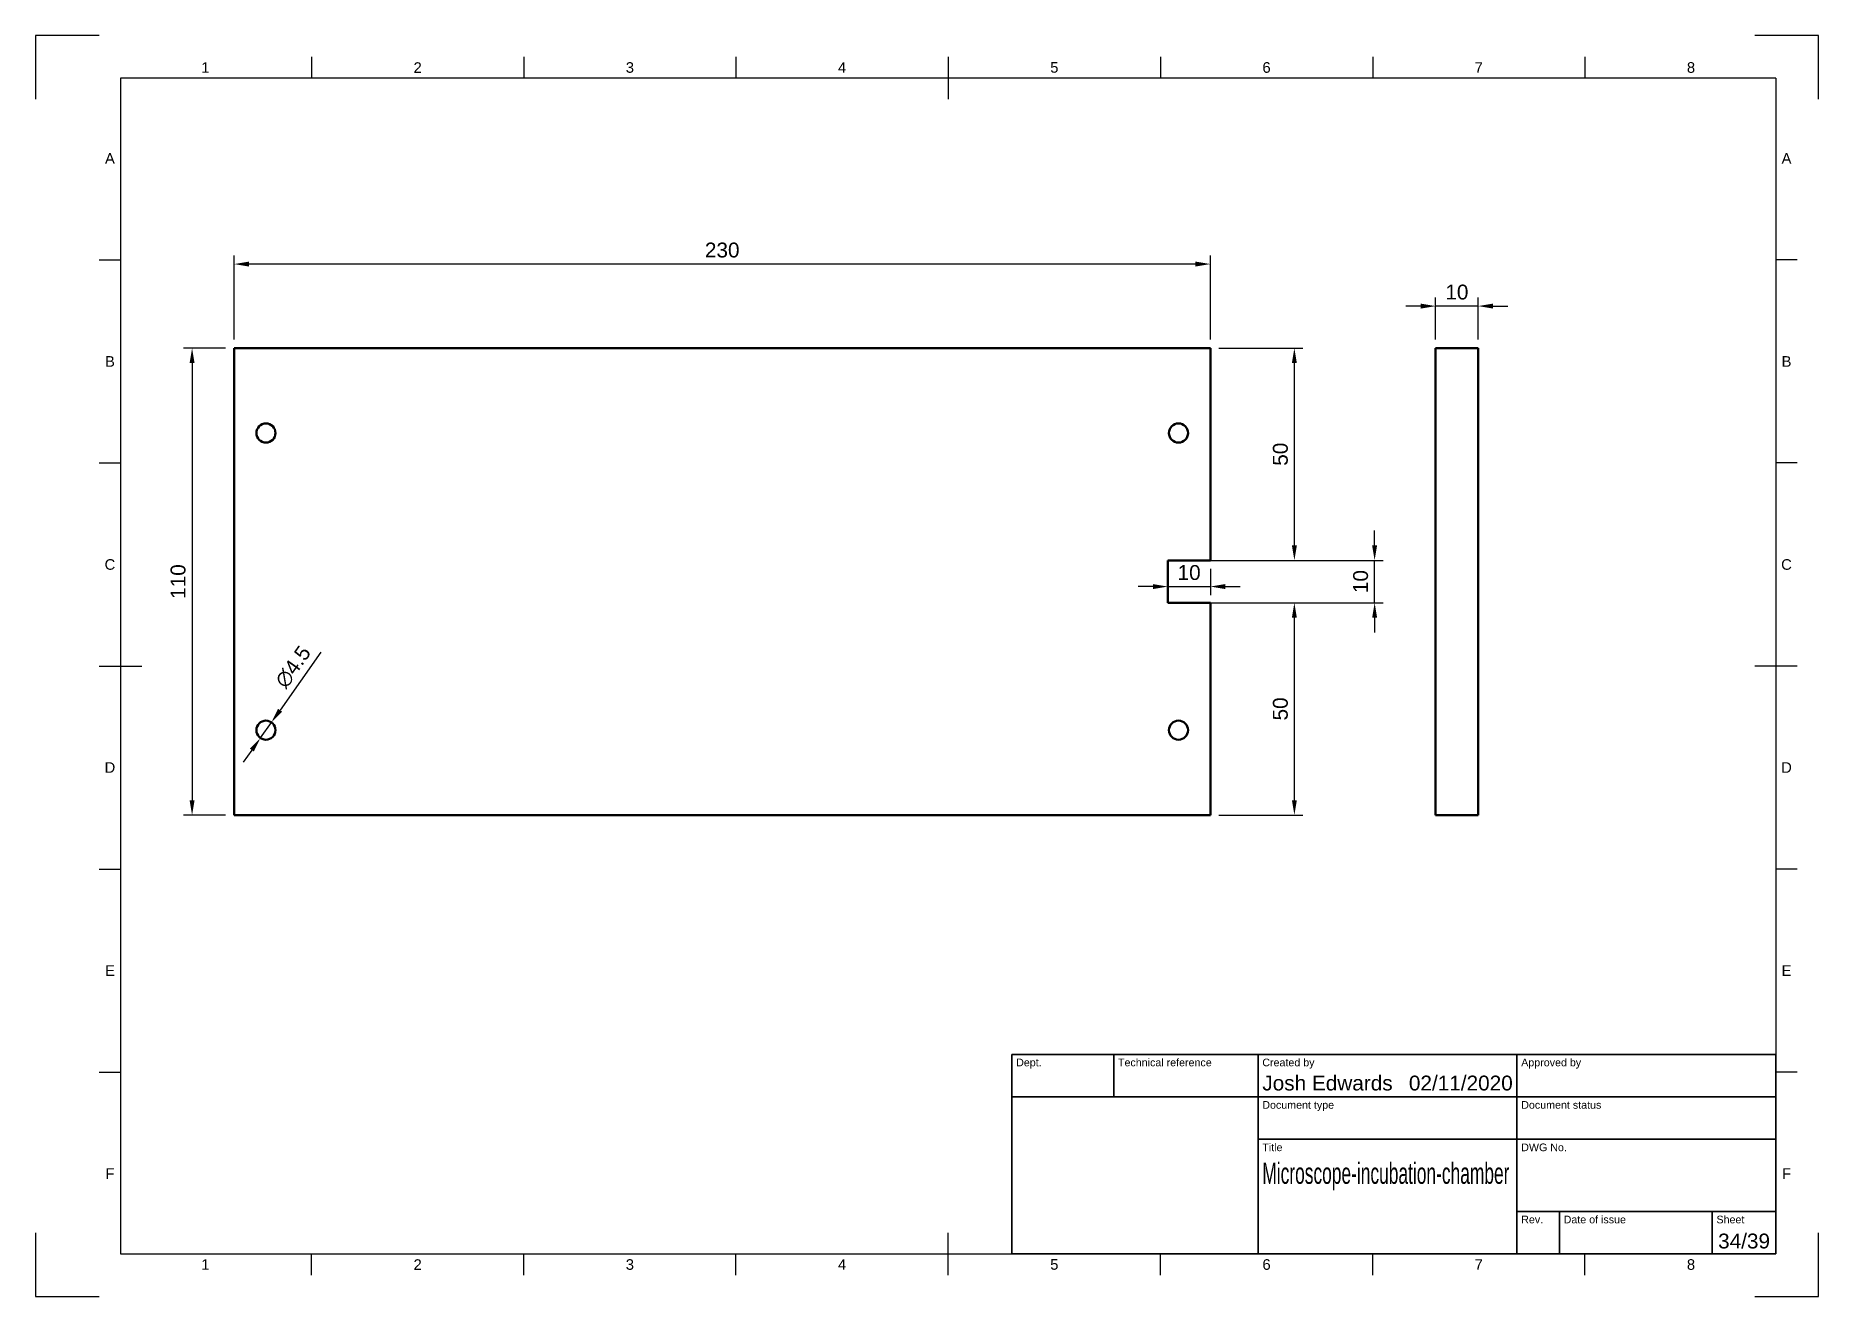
# Model space of a CAD drawing. Header units: millimetres. Extents: x 0 to 420, y 0 to 297.
import ezdxf
from ezdxf.enums import TextEntityAlignment as Align

# ---------------------------------------------------------------- set-up
doc = ezdxf.new("R2010")
doc.units = ezdxf.units.MM
doc.header["$LTSCALE"] = 0.75
for name, color, linetype, lineweight in [('Border', 7, 'Continuous', 25), ('Dimensions', 7, 'Continuous', 25), ('TitleBlock', 7, 'Continuous', 35), ('Visible', 7, 'Continuous', 50)]:
    doc.layers.add(name, color=color, linetype=linetype, lineweight=lineweight)
doc.styles.add('FusionTitle', font='')
doc.styles.get("Standard").update_dxf_attribs({"font": 'arial.ttf'})
doc.styles.get('FusionTitle').set_extended_font_data('Arial Unicode MS')
doc.dimstyles.new('ISO-25', dxfattribs={"dimtxt": 3.5, "dimasz": 3.5, "dimexe": 2, "dimexo": 2, "dimgap": 1.5, "dimtad": 1, "dimzin": 12, "dimdsep": 46, "dimtxsty": 'Standard', "dimcen": 0, "dimclrd": 256, "dimclre": 256, "dimclrt": 256, "dimazin": 3, "dimtp": 0.1, "dimtm": 0.1, "dimtfac": 0.714, "dimtmove": 0, "dimatfit": 3, "dimfxl": 1, "dimtzin": 12, "dimarcsym": 0})

# ---------------------------------------------------------------- blocks, each defined once
blk = doc.blocks.new('ISO_A3_SHEET')
at = {"layer": 'Border'}
for p, q in [((15, 297), (0, 297)), ((0, 297), (0, 282)), ((420, 297), (405, 297)), ((420, 282), (420, 297)), ((65, 292), (65, 287)), ((115, 292), (115, 287)), ((165, 292), (165, 287)), ((215, 292), (215, 282)), ((265, 292), (265, 287)), ((315, 292), (315, 287)), ((365, 292), (365, 287)), ((410, 287), (20, 287)), ((20, 287), (20, 10)), ((410, 287), (410, 10)), ((15, 244.16666), (20, 244.16666)), ((415, 244.16666), (410, 244.16666)), ((15, 196.33333), (20, 196.33333)), ((415, 196.33333), (410, 196.33333)), ((15, 148.5), (25, 148.5)), ((415, 148.5), (405, 148.5)), ((15, 100.66667), (20, 100.66667)), ((415, 100.66667), (410, 100.66667)), ((15, 52.83334), (20, 52.83334)), ((415, 52.83334), (410, 52.83334)), ((0, 15), (0, 0)), ((215, 5), (215, 15)), ((420, 0), (420, 15)), ((20, 10), (410, 10)), ((65, 5), (65, 10)), ((115, 5), (115, 10)), ((165, 5), (165, 10)), ((265, 5), (265, 10)), ((315, 5), (315, 10)), ((365, 5), (365, 10)), ((0, 0), (15, 0)), ((405, 0), (420, 0))]:
    blk.add_line(p, q, dxfattribs=at)
at = {"layer": 'Border', "style": 'FusionTitle'}
for s, p in [('1', (40, 289.5)), ('2', (90, 289.5)), ('3', (140, 289.5)), ('4', (190, 289.5)), ('5', (240, 289.5)), ('6', (290, 289.5)), ('7', (340, 289.5)), ('8', (390, 289.5)), ('A', (17.5, 268.08333)), ('A', (412.5, 268.08333)), ('B', (17.5, 220.25)), ('B', (412.5, 220.25)), ('C', (17.5, 172.41667)), ('C', (412.5, 172.41667)), ('D', (17.5, 124.58334)), ('D', (412.5, 124.58334)), ('E', (17.5, 76.75001)), ('E', (412.5, 76.75001)), ('F', (17.5, 28.91668)), ('F', (412.5, 28.91668)), ('1', (40, 7.5)), ('2', (90, 7.5)), ('3', (140, 7.5)), ('4', (190, 7.5)), ('5', (240, 7.5)), ('6', (290, 7.5)), ('7', (340, 7.5)), ('8', (390, 7.5))]:
    blk.add_text(s, height=2.5, dxfattribs=at).set_placement(p, align=Align.MIDDLE)
blk = doc.blocks.new('ISO_TITLEBLOCK')
at = {"layer": 'TitleBlock'}
for p, q in [((0, 47), (-180, 47)), ((-180, 47), (-180, 0)), ((-156, 37), (-156, 47)), ((-122, 0), (-122, 47)), ((-61, 0), (-61, 47)), ((0, 0), (0, 47)), ((-180, 37), (0, 37)), ((-122, 27), (0, 27)), ((-61, 10), (0, 10)), ((-51, 0), (-51, 10)), ((-15, 0), (-15, 10)), ((-180, 0), (0, 0))]:
    blk.add_line(p, q, dxfattribs=at)
at = {"layer": 'TitleBlock', "style": 'FusionTitle'}
for s, p in [('Dept.', (-179, 46)), ('Technical reference', (-155, 46)), ('Created by', (-121, 46)), ('Approved by', (-60, 46)), ('Document type', (-121, 36)), ('Document status', (-60, 36)), ('Title', (-121, 26)), ('DWG No.', (-60, 26)), ('Rev.', (-60, 9)), ('Date of issue', (-50, 9)), ('Sheet', (-14, 9))]:
    blk.add_text(s, height=1.8, dxfattribs=at).set_placement(p, align=Align.TOP_LEFT)
for tag, p, height in [('DEPT', (-179, 38.5), 3.5), ('TECHNICAL_REFERENCE', (-155, 38.5), 3.5), ('CREATED_BY', (-121, 38.5), 3.5), ('APPROVED_BY', (-60, 38.5), 3.5), ('DOCUMENT_TYPE', (-121, 28.5), 3.5), ('DOCUMENT_STATUS', (-60, 28.5), 3.5), ('TITLE_1', (-121, 16.5), 5), ('TITLE_2', (-121, 9), 5), ('TITLE_3', (-121, 1.5), 5), ('DATE_OF_ISSUE', (-50, 1.5), 3.5)]:
    blk.add_attdef(tag, p, '', height=height, dxfattribs=at)
for tag, p in [('CREATED_DATE', (-62, 38.5)), ('APPROVED_DATE', (-1, 38.5))]:
    blk.add_attdef(tag, text='', height=3.5, dxfattribs=at).set_placement(p, align=Align.RIGHT)
for tag, height, p in [('DRAWING_NUMBER', 5, (-30.5, 16.6)), ('REV', 3.5, (-56, 3.1)), ('SHEET', 3.5, (-7.5, 3.1))]:
    blk.add_attdef(tag, text='', height=height, dxfattribs=at).set_placement(p, align=Align.MIDDLE)
blk = doc.blocks.new('*D13')
at = {"layer": 'Defpoints', "color": 0, "transparency": 16777216}
for p in [(46.753186, 243.188228), (46.753186, 223.389238), (276.753186, 223.389238)]:
    blk.add_point(p, dxfattribs=at)
at = {"layer": 'Dimensions', "lineweight": -2, "transparency": 16777216}
for p, q in [((46.753186, 225.389238), (46.753186, 245.188228)), ((276.753186, 225.389238), (276.753186, 245.188228)), ((273.253186, 243.188228), (50.253186, 243.188228))]:
    blk.add_line(p, q, dxfattribs=at)
at = {"layer": 'Dimensions', "transparency": 16777216}
for points in [[(50.253186, 243.771561), (50.253186, 242.604894), (46.753186, 243.188228)], [(273.253186, 243.771561), (273.253186, 242.604894), (276.753186, 243.188228)]]:
    blk.add_solid(points, dxfattribs=at)
at = {"layer": 'Dimensions', "transparency": 16777216, "insert": (161.753186, 246.476427), "char_height": 3.5, "attachment_point": 5}
blk.add_mtext('230', dxfattribs=at)
blk = doc.blocks.new('*D14')
at = {"layer": 'Defpoints', "color": 0, "transparency": 16777216}
for p in [(46.753186, 223.389238), (36.853691, 113.389238), (46.753186, 113.389238)]:
    blk.add_point(p, dxfattribs=at)
at = {"layer": 'Dimensions', "lineweight": -2, "transparency": 16777216}
for p, q in [((44.753186, 223.389238), (34.853691, 223.389238)), ((36.853691, 219.889238), (36.853691, 116.889238)), ((44.753186, 113.389238), (34.853691, 113.389238))]:
    blk.add_line(p, q, dxfattribs=at)
at = {"layer": 'Dimensions', "transparency": 16777216}
for points in [[(36.270358, 219.889238), (37.437025, 219.889238), (36.853691, 223.389238)], [(36.270358, 116.889238), (37.437025, 116.889238), (36.853691, 113.389238)]]:
    blk.add_solid(points, dxfattribs=at)
at = {"layer": 'Dimensions', "transparency": 16777216, "insert": (33.566686, 168.389238), "char_height": 3.5, "attachment_point": 5, "rotation": 90}
blk.add_mtext('110', dxfattribs=at)
blk = doc.blocks.new('*D15')
at = {"layer": 'Defpoints', "color": 0, "transparency": 16777216}
for p in [(329.840976, 233.288733), (329.840976, 223.389238), (339.840976, 223.389238)]:
    blk.add_point(p, dxfattribs=at)
at = {"layer": 'Dimensions', "lineweight": -2, "transparency": 16777216}
for p, q in [((329.840976, 225.389238), (329.840976, 235.288733)), ((339.840976, 225.389238), (339.840976, 235.288733)), ((326.340976, 233.288733), (322.840976, 233.288733)), ((339.840976, 233.288733), (329.840976, 233.288733)), ((343.340976, 233.288733), (346.840976, 233.288733))]:
    blk.add_line(p, q, dxfattribs=at)
at = {"layer": 'Dimensions', "transparency": 16777216}
for points in [[(326.340976, 233.872066), (326.340976, 232.705399), (329.840976, 233.288733)], [(343.340976, 233.872066), (343.340976, 232.705399), (339.840976, 233.288733)]]:
    blk.add_solid(points, dxfattribs=at)
at = {"layer": 'Dimensions', "transparency": 16777216, "insert": (334.840976, 236.575738), "char_height": 3.5, "attachment_point": 5}
blk.add_mtext('10', dxfattribs=at)
blk = doc.blocks.new('*D16')
at = {"layer": 'Defpoints', "color": 0, "transparency": 16777216}
for p in [(276.753186, 223.389238), (296.552176, 223.389238), (276.753186, 173.389238)]:
    blk.add_point(p, dxfattribs=at)
at = {"layer": 'Dimensions', "lineweight": -2, "transparency": 16777216}
for p, q in [((278.753186, 223.389238), (298.552176, 223.389238)), ((296.552176, 176.889238), (296.552176, 219.889238)), ((278.753186, 173.389238), (298.552176, 173.389238))]:
    blk.add_line(p, q, dxfattribs=at)
at = {"layer": 'Dimensions', "transparency": 16777216}
for points in [[(295.968843, 219.889238), (297.13551, 219.889238), (296.552176, 223.389238)], [(295.968843, 176.889238), (297.13551, 176.889238), (296.552176, 173.389238)]]:
    blk.add_solid(points, dxfattribs=at)
at = {"layer": 'Dimensions', "transparency": 16777216, "insert": (293.265171, 198.389238), "char_height": 3.5, "attachment_point": 5, "rotation": 90}
blk.add_mtext('50', dxfattribs=at)
blk = doc.blocks.new('*D17')
at = {"layer": 'Defpoints', "color": 0, "transparency": 16777216}
for p in [(266.753186, 173.389238), (315.462093, 173.389238), (266.753186, 163.389238)]:
    blk.add_point(p, dxfattribs=at)
at = {"layer": 'Dimensions', "lineweight": -2, "transparency": 16777216}
for p, q in [((315.462093, 176.889238), (315.462093, 180.389238)), ((268.753186, 173.389238), (317.462093, 173.389238)), ((315.462093, 163.389238), (315.462093, 173.389238)), ((268.753186, 163.389238), (317.462093, 163.389238)), ((315.462093, 159.889238), (315.462093, 156.389238))]:
    blk.add_line(p, q, dxfattribs=at)
at = {"layer": 'Dimensions', "transparency": 16777216}
for points in [[(314.87876, 176.889238), (316.045427, 176.889238), (315.462093, 173.389238)], [(314.87876, 159.889238), (316.045427, 159.889238), (315.462093, 163.389238)]]:
    blk.add_solid(points, dxfattribs=at)
at = {"layer": 'Dimensions', "transparency": 16777216, "insert": (312.175088, 168.389238), "char_height": 3.5, "attachment_point": 5, "rotation": 90}
blk.add_mtext('10', dxfattribs=at)
blk = doc.blocks.new('*D18')
at = {"layer": 'Defpoints', "color": 0, "transparency": 16777216}
for p in [(266.753186, 173.389238), (276.753186, 173.389238), (276.753186, 167.212267)]:
    blk.add_point(p, dxfattribs=at)
at = {"layer": 'Dimensions', "lineweight": -2, "transparency": 16777216}
for p, q in [((266.753186, 171.389238), (266.753186, 165.212267)), ((276.753186, 171.389238), (276.753186, 165.212267)), ((263.253186, 167.212267), (259.753186, 167.212267)), ((266.753186, 167.212267), (276.753186, 167.212267)), ((280.253186, 167.212267), (283.753186, 167.212267))]:
    blk.add_line(p, q, dxfattribs=at)
at = {"layer": 'Dimensions', "transparency": 16777216}
for points in [[(263.253186, 167.795601), (263.253186, 166.628934), (266.753186, 167.212267)], [(280.253186, 167.795601), (280.253186, 166.628934), (276.753186, 167.212267)]]:
    blk.add_solid(points, dxfattribs=at)
at = {"layer": 'Dimensions', "transparency": 16777216, "insert": (271.753186, 170.499273), "char_height": 3.5, "attachment_point": 5}
blk.add_mtext('10', dxfattribs=at)
blk = doc.blocks.new('*D19')
at = {"layer": 'Defpoints', "color": 0, "transparency": 16777216}
for p in [(276.753186, 163.389238), (296.552176, 163.389238), (276.753186, 113.389238)]:
    blk.add_point(p, dxfattribs=at)
at = {"layer": 'Dimensions', "lineweight": -2, "transparency": 16777216}
for p, q in [((278.753186, 163.389238), (298.552176, 163.389238)), ((296.552176, 116.889238), (296.552176, 159.889238)), ((278.753186, 113.389238), (298.552176, 113.389238))]:
    blk.add_line(p, q, dxfattribs=at)
at = {"layer": 'Dimensions', "transparency": 16777216}
for points in [[(295.968843, 159.889238), (297.13551, 159.889238), (296.552176, 163.389238)], [(295.968843, 116.889238), (297.13551, 116.889238), (296.552176, 113.389238)]]:
    blk.add_solid(points, dxfattribs=at)
at = {"layer": 'Dimensions', "transparency": 16777216, "insert": (293.265171, 138.389238), "char_height": 3.5, "attachment_point": 5, "rotation": 90}
blk.add_mtext('50', dxfattribs=at)
blk = doc.blocks.new('*D20')
at = {"layer": 'Defpoints', "color": 0, "transparency": 16777216}
for p in [(55.552867, 135.225901), (52.953506, 131.552575)]:
    blk.add_point(p, dxfattribs=at)
at = {"layer": 'Dimensions', "lineweight": -2, "transparency": 16777216}
for p, q in [((67.224774, 151.72023), (57.574592, 138.082932)), ((52.953506, 131.552575), (55.552867, 135.225901)), ((50.931781, 128.695544), (48.910055, 125.838513))]:
    blk.add_line(p, q, dxfattribs=at)
at = {"layer": 'Dimensions', "transparency": 16777216}
for points in [[(57.09842, 138.419886), (58.050764, 137.745977), (55.552867, 135.225901)], [(50.455609, 129.032498), (51.407952, 128.358589), (52.953506, 131.552575)]]:
    blk.add_solid(points, dxfattribs=at)
at = {"layer": 'Dimensions', "transparency": 16777216, "insert": (60.647478, 148.28533), "char_height": 3.5, "attachment_point": 5, "rotation": 54.71557508}
blk.add_mtext('∅4.5', dxfattribs=at)

msp = doc.modelspace()

# ---------------------------------------------------------------- linework, layer by layer
at = {"layer": 'Visible', "extrusion": (0, 1, 0)}
for p, q in [((46.753186, 223.389238, 5), (46.753186, 113.389238, 5)), ((276.753186, 223.389238, 5), (46.753186, 223.389238, 5)), ((276.753186, 173.389238, 5), (276.753186, 223.389238, 5)), ((339.840976, 223.389238, 115), (329.840976, 223.389238, 115)), ((329.840976, 113.389238, 115), (329.840976, 223.389238, 115)), ((339.840976, 223.389238, 115), (339.840976, 113.389238, 115)), ((266.753186, 163.389238, 5), (266.753186, 173.389238, 5)), ((266.753186, 173.389238, 5), (276.753186, 173.389238, 5)), ((276.753186, 163.389238, 5), (266.753186, 163.389238, 5)), ((276.753186, 113.389238, 5), (276.753186, 163.389238, 5)), ((46.753186, 113.389238, 5), (276.753186, 113.389238, 5)), ((339.840976, 113.389238, 115), (329.840976, 113.389238, 115))]:
    msp.add_line(p, q, dxfattribs=at)
at = {"layer": 'Visible', "extrusion": (1e-16, 0, -1)}
for centre in [(-54.253186, 203.389238, -5), (-269.253186, 203.389238, -5), (-54.253186, 133.389238, -5), (-269.253186, 133.389238, -5)]:
    msp.add_circle(centre, 2.25, dxfattribs=at)

# ---------------------------------------------------------------- block references
at = {"layer": 'Border'}
msp.add_blockref('ISO_A3_SHEET', (0, 0), dxfattribs=at)
at = {"layer": 'TitleBlock'}
ref = msp.add_blockref('ISO_TITLEBLOCK', (410, 10), dxfattribs=at)
ref.add_attrib('CREATED_DATE', '02/11/2020', dxfattribs={"height": 3.5, "style": 'FusionTitle'}).set_placement((348, 48.5), align=Align.RIGHT)
ref.add_attrib('SHEET', '34/39', dxfattribs={"height": 3.5, "style": 'FusionTitle'}).set_placement((402.5, 13.1), align=Align.MIDDLE)
ref.add_attrib('TITLE_1', 'Microscope-incubation-chamber', (289, 26.5), dxfattribs={"height": 5, "style": 'FusionTitle', "width": 0.585891})
ref.add_attrib('CREATED_BY', 'Josh Edwards', (289, 48.5), dxfattribs={"height": 3.5, "style": 'FusionTitle'})

# ---------------------------------------------------------------- dimensions: what is measured, and where the dimension line sits
at = {"layer": 'Dimensions'}
dim = msp.add_linear_dim(base=(46.753186, 243.188228), p1=(276.753186, 223.389238), p2=(46.753186, 223.389238), dimstyle='ISO-25', override={"dimlfac": 1, "dimclrd": 256, "dimclre": 256}, dxfattribs=at)
dim.commit()
dim.dimension.update_dxf_attribs({"geometry": '*D13', "text_midpoint": (161.753186, 246.476427)})
for p1, p2, distance, picture, middle in [((339.840976, 223.389238), (329.840976, 223.389238), -9.899495, '*D15', (334.840976, 236.575738)), ((46.753186, 223.389238), (46.753186, 113.389238), -9.899495, '*D14', (33.566686, 168.389238)), ((276.753186, 173.389238), (276.753186, 223.389238), -19.79899, '*D16', (293.265171, 198.389238)), ((266.753186, 163.389238), (266.753186, 173.389238), -48.708907, '*D17', (312.175088, 168.389238)), ((266.753186, 173.389238), (276.753186, 173.389238), -6.176971, '*D18', (271.753186, 170.499273)), ((276.753186, 113.389238), (276.753186, 163.389238), -19.79899, '*D19', (293.265171, 138.389238))]:
    dim = msp.add_aligned_dim(p1=p1, p2=p2, distance=distance, dimstyle='ISO-25', override={"dimlfac": 1, "dimclrd": 256, "dimclre": 256}, dxfattribs=at)
    dim.commit()
    dim.dimension.update_dxf_attribs({"geometry": picture, "text_midpoint": middle})
dim = msp.add_diameter_dim_2p(p1=(52.953506, 131.552575), p2=(55.552867, 135.225901), dimstyle='ISO-25', override={"dimlfac": 1, "dimclrd": 256, "dimclre": 256}, dxfattribs=at)
dim.commit()
dim.dimension.update_dxf_attribs({"geometry": '*D20', "text_midpoint": (60.647478, 148.28533)})

doc.saveas('drawing.dxf')
